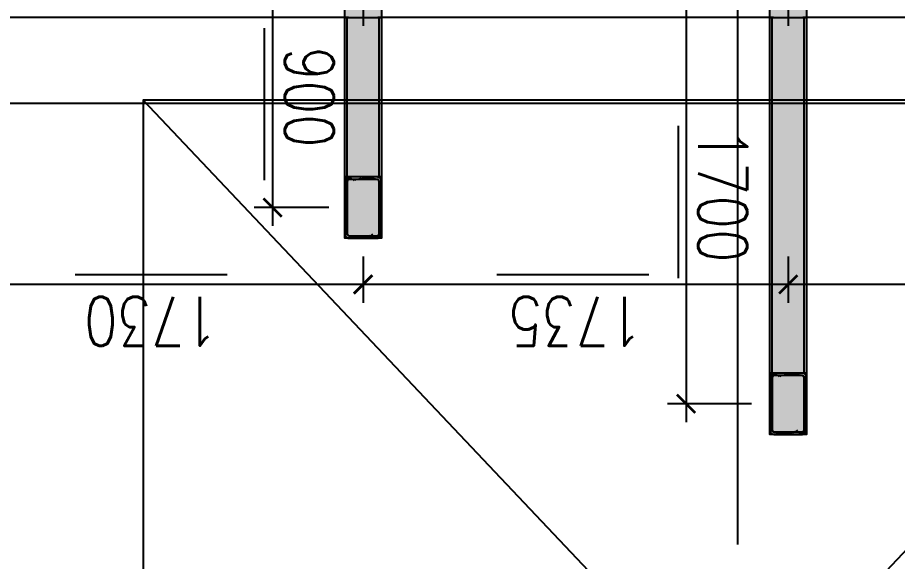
# Model space of a CAD drawing. Header units: millimetres. Extents: x 464 to 50148, y 310 to 56051.
# Drawn here: x 25584 to 29175, y 36951 to 39169 of the extents above; entities that cross this region are included whole.
import ezdxf

# ---------------------------------------------------------------- set-up
doc = ezdxf.new("R2010")
doc.units = ezdxf.units.MM
doc.layers.get('0').update_dxf_attribs({"color": 8})
doc.layers.get('Defpoints').update_dxf_attribs({"color": 8})
for name, color, linetype in [('COL-10 Rev j', 8, 'Continuous'), ('COL-228 Rev j', 8, 'Continuous'), ('CON', 8, 'Continuous'), ('DIM', 8, 'Continuous'), ('DLN052__', 8, 'Continuous'), ('DLN280__', 8, 'Continuous'), ('DLN314__', 8, 'Continuous'), ('LOUVRE_MULLION', 8, 'Continuous')]:
    doc.layers.add(name, color=color, linetype=linetype)
doc.styles.add('SIMPLEX', font='SIMPLEX.shx', dxfattribs={"width": 0.8, "bigfont": 'chineset.shx'})
doc.dimstyles.new('HKDT-70', dxfattribs={"dimscale": 70, "dimtxt": 4, "dimasz": 1.5, "dimexe": 1.5, "dimexo": 1.5, "dimgap": 1, "dimtad": 1, "dimdec": 0, "dimlfac": 1, "dimdsep": 46, "dimtxsty": 'SIMPLEX', "dimblk": 'ARCHTICK', "dimcen": 1, "dimdle": 1.5, "dimclrd": 256, "dimclre": 256, "dimclrt": 256, "dimadec": 1, "dimazin": 3, "dimtfac": 1, "dimtdec": 0, "dimtix": 1, "dimtmove": 2, "dimatfit": 0, "dimfxl": 3, "dimlwd": -1, "dimlwe": -1, "dimarcsym": 0})

# ---------------------------------------------------------------- blocks, each defined once
blk = doc.blocks.new('_ArchTick')
at = {"color": 0, "linetype": 'ByBlock', "const_width": 0.15}
blk.add_lwpolyline([(-0.5, -0.5), (0.5, 0.5)], dxfattribs=at)
blk = doc.blocks.new('*D45')
at = {"layer": 'Defpoints', "color": 0, "linetype": 'ByBlock', "transparency": 16777216}
for p in [(9341.9, 1601.9), (7341.9, 1413.5), (9341.9, 1413.5)]:
    blk.add_point(p, dxfattribs=at)
at = {"layer": 'DIM', "color": 6, "transparency": 16777216}
for p, q in [((7341.9, 1488.5), (7341.9, 1676.9)), ((9341.9, 1488.5), (9341.9, 1676.9)), ((7266.9, 1601.9), (9416.9, 1601.9))]:
    blk.add_line(p, q, dxfattribs=at)
at = {"layer": 'DIM', "color": 6, "linetype": 'ByBlock', "transparency": 16777216, "xscale": 75, "yscale": 75, "zscale": 75, "rotation": 180}
blk.add_blockref('_ArchTick', (7341.9, 1601.9), dxfattribs=at)
at = {"layer": 'DIM', "color": 6, "linetype": 'ByBlock', "transparency": 16777216, "xscale": 75, "yscale": 75, "zscale": 75}
blk.add_blockref('_ArchTick', (9341.9, 1601.9), dxfattribs=at)
at = {"layer": 'DIM', "color": 4, "linetype": 'ByBlock', "transparency": 16777216, "insert": (8341.9, 1751.9), "char_height": 200, "attachment_point": 5, "style": 'SIMPLEX'}
blk.add_mtext('2000', dxfattribs=at)
blk = doc.blocks.new('*D46')
at = {"layer": 'Defpoints', "color": 0, "linetype": 'ByBlock', "transparency": 16777216}
for p in [(11076.9, 1601.9), (9341.9, 1413.5), (11076.9, 1413.5)]:
    blk.add_point(p, dxfattribs=at)
at = {"layer": 'DIM', "color": 6, "transparency": 16777216}
for p, q in [((9341.9, 1488.5), (9341.9, 1676.9)), ((11076.9, 1488.5), (11076.9, 1676.9)), ((9266.9, 1601.9), (11151.9, 1601.9))]:
    blk.add_line(p, q, dxfattribs=at)
at = {"layer": 'DIM', "color": 6, "linetype": 'ByBlock', "transparency": 16777216, "xscale": 75, "yscale": 75, "zscale": 75, "rotation": 180}
blk.add_blockref('_ArchTick', (9341.9, 1601.9), dxfattribs=at)
at = {"layer": 'DIM', "color": 6, "linetype": 'ByBlock', "transparency": 16777216, "xscale": 75, "yscale": 75, "zscale": 75}
blk.add_blockref('_ArchTick', (11076.9, 1601.9), dxfattribs=at)
at = {"layer": 'DIM', "color": 4, "linetype": 'ByBlock', "transparency": 16777216, "insert": (10209.4, 1751.9), "char_height": 200, "attachment_point": 5, "style": 'SIMPLEX'}
blk.add_mtext('1735', dxfattribs=at)
blk = doc.blocks.new('*D47')
at = {"layer": 'Defpoints', "color": 0, "linetype": 'ByBlock', "transparency": 16777216}
for p in [(12806.9, 1601.9), (11076.9, 1413.5), (12806.9, 1413.5)]:
    blk.add_point(p, dxfattribs=at)
at = {"layer": 'DIM', "color": 6, "transparency": 16777216}
for p, q in [((11076.9, 1488.5), (11076.9, 1676.9)), ((12806.9, 1488.5), (12806.9, 1676.9)), ((11001.9, 1601.9), (12881.9, 1601.9))]:
    blk.add_line(p, q, dxfattribs=at)
at = {"layer": 'DIM', "color": 6, "linetype": 'ByBlock', "transparency": 16777216, "xscale": 75, "yscale": 75, "zscale": 75, "rotation": 180}
blk.add_blockref('_ArchTick', (11076.9, 1601.9), dxfattribs=at)
at = {"layer": 'DIM', "color": 6, "linetype": 'ByBlock', "transparency": 16777216, "xscale": 75, "yscale": 75, "zscale": 75}
blk.add_blockref('_ArchTick', (12806.9, 1601.9), dxfattribs=at)
at = {"layer": 'DIM', "color": 4, "linetype": 'ByBlock', "transparency": 16777216, "insert": (11941.9, 1751.9), "char_height": 200, "attachment_point": 5, "style": 'SIMPLEX'}
blk.add_mtext('1730', dxfattribs=at)
blk = doc.blocks.new('250X150X10')
at = {"ltscale": 100}
h = blk.add_hatch(dxfattribs=at)
h.set_pattern_fill('ANSI32', color=256, scale=20, style=0)
h.set_pattern_definition([(45, (0, 0), (-5.30330086, 5.30330086), []), (45, (3.5355, 0), (-5.30330086, 5.30330086), [])])
h.paths.add_polyline_path([(-55896.1, -430690.8), (-55896.1, -430476.8, 0.315789), (-56010.1, -430476.8, 1), (-56046.1, -430476.8), (-56046.1, -430690.8, 0.315789), (-55932.1, -430690.8, 1)])
h.paths.add_polyline_path([(-56028.1, -430698.8), (-55914.1, -430698.8, 0.414214), (-55906.1, -430690.8), (-55906.1, -430476.8, 0.414214), (-55914.1, -430468.8), (-56028.1, -430468.8, 0.414214), (-56036.1, -430476.8), (-56036.1, -430690.8, 0.414214)], flags=16)
for points in [[(-56028.1, -430708.8), (-55914.1, -430708.8, 0.414214), (-55896.1, -430690.8), (-55896.1, -430476.8, 0.414214), (-55914.1, -430458.8), (-56028.1, -430458.8, 0.414214), (-56046.1, -430476.8), (-56046.1, -430690.8, 0.414214)], [(-56028.1, -430698.8), (-55914.1, -430698.8, 0.414214), (-55906.1, -430690.8), (-55906.1, -430476.8, 0.414214), (-55914.1, -430468.8), (-56028.1, -430468.8, 0.414214), (-56036.1, -430476.8), (-56036.1, -430690.8, 0.414214)]]:
    blk.add_lwpolyline(points, format="xyb", close=True)
blk = doc.blocks.new('*D62')
at = {"layer": 'Defpoints', "color": 0, "linetype": 'ByBlock', "transparency": 16777216}
for p in [(9416.9, 2088.5), (9759, 2088.5), (9406.9, 388.5)]:
    blk.add_point(p, dxfattribs=at)
at = {"layer": 'DIM', "color": 6, "transparency": 16777216}
for p, q in [((9759, 313.5), (9759, 2163.5)), ((9491.9, 2088.5), (9834, 2088.5)), ((9481.9, 388.5), (9834, 388.5))]:
    blk.add_line(p, q, dxfattribs=at)
at = {"layer": 'DIM', "color": 6, "linetype": 'ByBlock', "transparency": 16777216, "xscale": 75, "yscale": 75, "zscale": 75}
for p, rotation in [((9759, 2088.5), 90), ((9759, 388.5), 270)]:
    blk.add_blockref('_ArchTick', p, dxfattribs=dict(at, rotation=rotation))
at = {"layer": 'DIM', "color": 4, "linetype": 'ByBlock', "transparency": 16777216, "insert": (9609, 1238.5), "char_height": 200, "attachment_point": 5, "rotation": 90, "style": 'SIMPLEX'}
blk.add_mtext('1700', dxfattribs=at)
blk = doc.blocks.new('*D63')
at = {"layer": 'Defpoints', "color": 0, "linetype": 'ByBlock', "transparency": 16777216}
for p in [(11141.9, 1288.5), (11446.2, 1288.5), (11141.9, 388.5)]:
    blk.add_point(p, dxfattribs=at)
at = {"layer": 'DIM', "color": 6, "transparency": 16777216}
for p, q in [((11446.2, 313.5), (11446.2, 1363.5)), ((11216.9, 1288.5), (11521.2, 1288.5)), ((11216.9, 388.5), (11521.2, 388.5))]:
    blk.add_line(p, q, dxfattribs=at)
at = {"layer": 'DIM', "color": 6, "linetype": 'ByBlock', "transparency": 16777216, "xscale": 75, "yscale": 75, "zscale": 75}
for p, rotation in [((11446.2, 1288.5), 90), ((11446.2, 388.5), 270)]:
    blk.add_blockref('_ArchTick', p, dxfattribs=dict(at, rotation=rotation))
at = {"layer": 'DIM', "color": 4, "linetype": 'ByBlock', "transparency": 16777216, "insert": (11296.2, 838.5), "char_height": 200, "attachment_point": 5, "rotation": 90, "style": 'SIMPLEX'}
blk.add_mtext('900', dxfattribs=at)
blk = doc.blocks.new('A$C7E8B1C4A')
for p, q in [((9341.9, 97.5), (9341.9, 546.5)), ((11076.9, 97.5), (11076.9, 546.5)), ((7401.9, 513.5), (9281.9, 513.5)), ((9401.9, 513.5), (11016.9, 513.5)), ((11136.9, 513.5), (12746.9, 513.5))]:
    blk.add_line(p, q)
at = {"layer": 'CON'}
for points in [[(9266.9, 1963.5), (9416.9, 1963.5), (9416.9, 513.5), (9266.9, 513.5)], [(11001.9, 1163.5), (11151.9, 1163.5), (11151.9, 513.5), (11001.9, 513.5)]]:
    blk.add_lwpolyline(points, close=True, dxfattribs=at)
at = {"layer": 'LOUVRE_MULLION'}
for points in [[(9276.9, 1963.5), (9276.9, 513.5)], [(9406.9, 1963.5), (9406.9, 513.5)], [(11011.9, 1163.5), (11011.9, 513.5)], [(11141.9, 1163.5), (11141.9, 513.5)]]:
    blk.add_lwpolyline(points, dxfattribs=at)
for p in [(65313, 432672.3), (67048, 431872.3)]:
    blk.add_blockref('250X150X10', p)
at = {"layer": 'DIM'}
for base, p1, p2, picture, middle in [((9759, 2088.5), (9406.9, 388.5), (9416.9, 2088.5), '*D62', (9609, 1238.5)), ((11446.2, 1288.5), (11141.9, 388.5), (11141.9, 1288.5), '*D63', (11296.2, 838.5))]:
    dim = blk.add_linear_dim(base=base, p1=p1, p2=p2, angle=90, dimstyle='HKDT-70', override={"dimscale": 50}, dxfattribs=at)
    dim.commit()
    dim.dimension.update_dxf_attribs({"geometry": picture, "text_midpoint": middle})
for base, p1, p2, picture, middle in [((9341.9, 1601.9), (7341.9, 1413.5), (9341.9, 1413.5), '*D45', (8341.9, 1751.9)), ((11076.9, 1601.9), (9341.9, 1413.5), (11076.9, 1413.5), '*D46', (10209.4, 1751.9)), ((12806.9, 1601.9), (11076.9, 1413.5), (12806.9, 1413.5), '*D47', (11941.9, 1751.9))]:
    dim = blk.add_linear_dim(base=base, p1=p1, p2=p2, dimstyle='HKDT-70', override={"dimscale": 50}, dxfattribs=at)
    dim.commit()
    dim.dimension.update_dxf_attribs({"geometry": picture, "text_midpoint": middle})

msp = doc.modelspace()

# ---------------------------------------------------------------- hatches: boundary and pattern name
at = {"layer": 'COL-228 Rev j', "ltscale": 100}
h = msp.add_hatch(color=256, dxfattribs=at)
h.dxf.hatch_style = 1
h.paths.add_polyline_path([(26919.7, 39419.5), (27069.7, 39419.5), (27069.7, 38269.5), (26919.7, 38269.5)])
h = msp.add_hatch(color=256, dxfattribs=at)
h.dxf.hatch_style = 1
h.paths.add_polyline_path([(28654.7, 39419.5), (28804.7, 39419.5), (28804.7, 37469.5), (28654.7, 37469.5)])

# ---------------------------------------------------------------- linework, layer by layer
at = {"layer": 'COL-10 Rev j', "ltscale": 100}
for points in [[(26590.8, 39126.8), (26590.8, 38506.4)], [(28281.1, 38727.4), (28281.1, 38107)], [(25819.2, 38121.7), (26440.2, 38121.7)], [(27540.2, 38121.7), (28161.2, 38121.7)]]:
    msp.add_lwpolyline(points, dxfattribs=at)
at = {"layer": 'COL-228 Rev j', "ltscale": 100}
for points in [[(26919.7, 39419.5), (27069.7, 39419.5), (27069.7, 38269.5), (26919.7, 38269.5)], [(28654.7, 39419.5), (28804.7, 39419.5), (28804.7, 37469.5), (28654.7, 37469.5)]]:
    msp.add_lwpolyline(points, close=True, dxfattribs=at)
at = {"layer": 'DLN052__', "ltscale": 0.05}
msp.add_line((28522.5, 52636.5), (28522.5, 37020.9), dxfattribs=at)
at = {"layer": 'DLN280__'}
for p, q in [((36659.5, 38819.5), (20509.5, 38819.5)), ((26097.5, 38833.2), (30947.5, 33709.5)), ((30947.5, 38833.2), (26097.5, 33709.5))]:
    msp.add_line(p, q, dxfattribs=at)
msp.add_lwpolyline([(26097.5, 33709.5), (30947.5, 33709.5), (30947.5, 38833.2), (26097.5, 38833.2)], close=True, dxfattribs=at)

# ---------------------------------------------------------------- block references
at = {"layer": 'DLN314__', "rotation": 180}
msp.add_blockref('A$C7E8B1C4A', (38071.5, 39683), dxfattribs=at)

doc.saveas('drawing.dxf')
